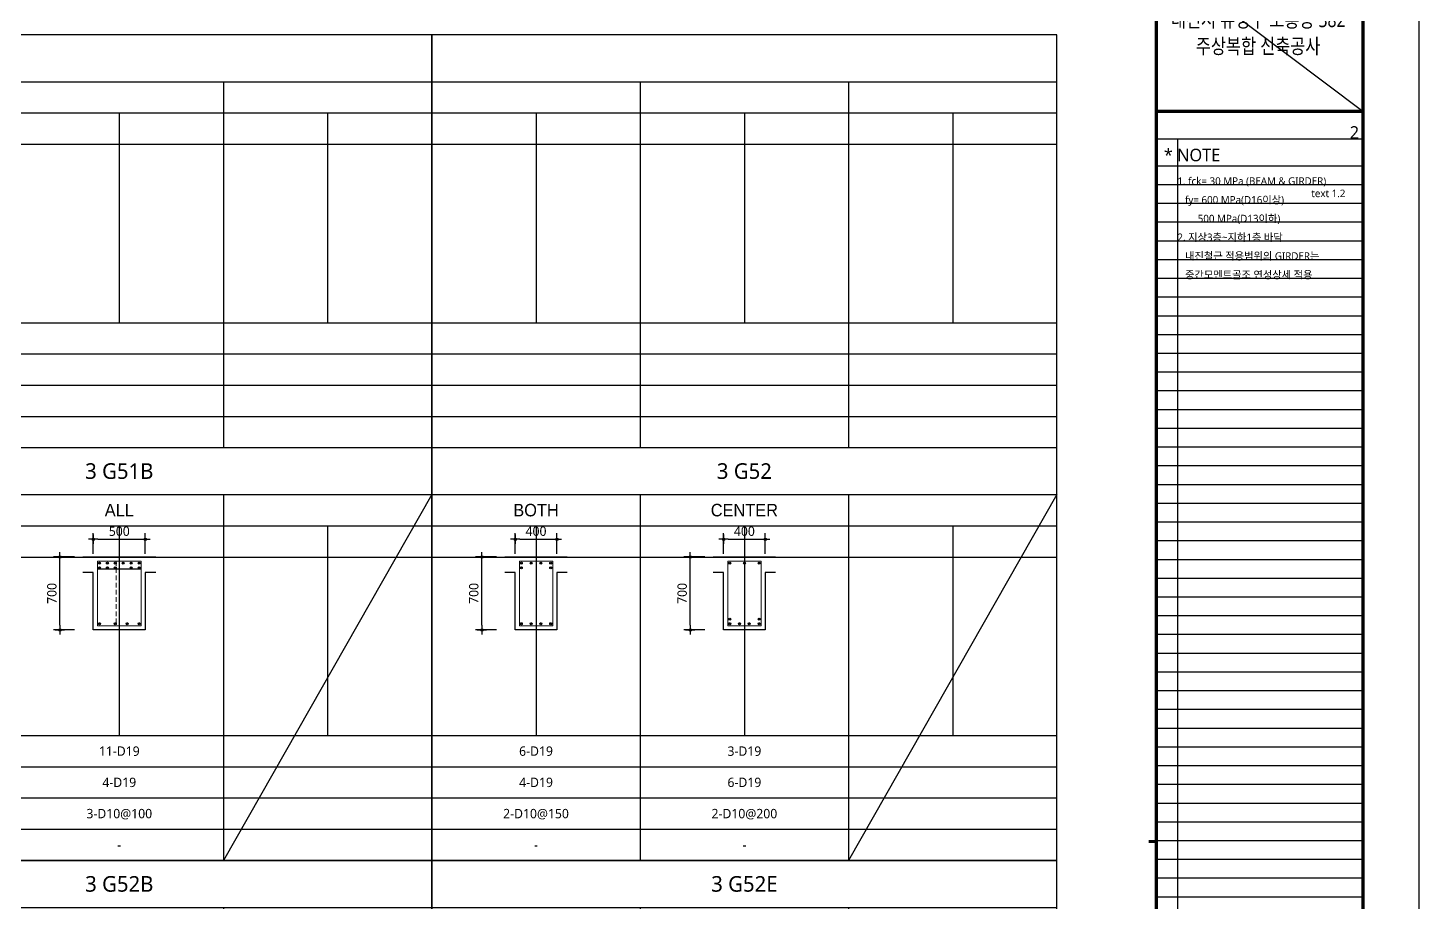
# Model space of a CAD drawing. Header units: millimetres. Extents: x 0 to 252030, y -124740 to 196020.
# Drawn here: x 87475 to 100830, y 150850 to 159247 of the extents above; entities that cross this region are included whole.
import ezdxf
from ezdxf.enums import TextEntityAlignment as Align

# ---------------------------------------------------------------- set-up
doc = ezdxf.new("R2010")
doc.units = ezdxf.units.MM
doc.header["$LTSCALE"] = 30
doc.linetypes.add('HID', pattern=[2.3, 1.5, -0.8])
doc.layers.get('DEFPOINTS').update_dxf_attribs({"color": 142})
for name, color, linetype in [('0-SEC1', 3, 'Continuous'), ('CON', 2, 'Continuous'), ('DIM', 7, 'Continuous'), ('ETC', 7, 'Continuous'), ('S-철근', 3, 'Continuous'), ('SHEET', 7, 'Continuous'), ('TEX', 3, 'Continuous'), ('TXT', 3, 'Continuous'), ('XR-FORM_(도룡동)$0$AA-SHEET', 9, 'Continuous'), ('XR-FORM_(도룡동)$0$Sheet', 7, 'Continuous'), ('XR-FORM_(도룡동)$0$Sheet-text', 3, 'Continuous')]:
    doc.layers.add(name, color=color, linetype=linetype)
doc.layers.add('Stirrup', color=1, linetype='Continuous', lineweight=0)
doc.layers.add('TieBar', color=7, linetype='HID', lineweight=0)
doc.styles.get("Standard").update_dxf_attribs({"font": 'malgun.ttf'})
doc.styles.add('XR-FORM_(도룡동)$3$맑은고딕', font='malgun.ttf')
doc.styles.add('돋움', font='Dotum.ttf')
doc.styles.add('맑은 고딕', font='malgun.ttf')
doc.dimstyles.new('30NDIM', dxfattribs={"dimscale": 50, "dimtxt": 3, "dimasz": 1.5, "dimexe": 2, "dimexo": 6, "dimgap": 1, "dimtad": 1, "dimdec": 0, "dimrnd": 0.25, "dimzin": 0, "dimdsep": 46, "dimtxsty": 'Standard', "dimblk": 'Z_DOT', "dimcen": 5, "dimclrd": 256, "dimclre": 256, "dimclrt": 3, "dimadec": 0, "dimazin": 0, "dimtm": 1e-09, "dimtfac": 1, "dimtdec": 0, "dimtix": 1, "dimtmove": 2, "dimatfit": 1, "dimldrblk": 'Z_DOT', "dimfxl": 1, "dimtolj": 1, "dimtzin": 0, "dimarcsym": 0})

# ---------------------------------------------------------------- blocks, each defined once
blk = doc.blocks.new('XR-FORM_(도룡동)$0$S')
at = {"layer": 'DEFPOINTS'}
for p, q in [((75750, 52950), (82250, 52950)), ((75640, 52073), (82226, 52073)), ((76315, 52073), (76315, 20700)), ((82250, 51196), (75640, 51196)), ((82250, 50596), (75640, 50596)), ((82250, 49996), (75640, 49996)), ((82250, 49396), (75640, 49396)), ((82250, 48796), (75640, 48796)), ((82250, 48196), (75640, 48196)), ((82250, 47596), (75640, 47596)), ((82250, 46996), (75640, 46996)), ((82250, 46396), (75640, 46396)), ((82250, 45796), (75640, 45796)), ((82250, 45196), (75640, 45196)), ((82250, 44596), (75640, 44596)), ((82250, 43996), (75640, 43996)), ((82250, 43396), (75640, 43396)), ((82250, 42796), (75640, 42796)), ((82250, 42196), (75640, 42196)), ((82250, 41596), (75640, 41596)), ((82250, 40996), (75640, 40996)), ((82250, 40396), (75640, 40396)), ((82250, 39796), (75640, 39796)), ((82250, 39196), (75640, 39196)), ((82250, 38596), (75640, 38596)), ((82250, 37996), (75640, 37996)), ((82250, 37396), (75640, 37396)), ((82250, 36796), (75640, 36796)), ((82250, 36196), (75640, 36196)), ((82250, 35596), (75640, 35596)), ((82250, 34996), (75640, 34996)), ((82250, 34396), (75640, 34396)), ((82250, 33796), (75640, 33796)), ((82250, 33196), (75640, 33196)), ((82250, 32596), (75640, 32596)), ((82250, 31996), (75640, 31996)), ((82250, 31396), (75640, 31396)), ((82250, 30796), (75640, 30796)), ((82250, 30196), (75640, 30196)), ((82250, 29596), (75640, 29596)), ((82250, 28996), (75640, 28996)), ((82250, 28396), (75640, 28396)), ((82250, 27796), (75640, 27796))]:
    blk.add_line(p, q, dxfattribs=at)
at = {"layer": 'XR-FORM_(도룡동)$0$AA-SHEET', "const_width": 99.9}
blk.add_lwpolyline([(75750, 52950), (82250, 52950)], dxfattribs=at)
at = {"layer": 'XR-FORM_(도룡동)$0$Sheet', "const_width": 100}
blk.add_lwpolyline([(1850, 57950), (82250, 57950), (82250, 1200), (1850, 1200)], close=True, dxfattribs=at)
for points in [[(75640, 57950), (75640, 1200)], [(75640, 52950), (82250, 52950)]]:
    blk.add_lwpolyline(points, dxfattribs=at)
at = {"layer": 'XR-FORM_(도룡동)$0$Sheet', "linetype": 'Continuous', "const_width": 100}
blk.add_lwpolyline([(75640, 29575), (75390, 29575)], dxfattribs=at)
at = {"layer": 'DEFPOINTS', "style": 'XR-FORM_(도룡동)$3$맑은고딕'}
blk.add_text('2', height=400, dxfattribs=at).set_placement((82126, 52273), align=Align.MIDDLE_RIGHT)
blk.add_text('text 1.2', height=240, dxfattribs=at).set_placement((80599, 50202))
at = {"layer": 'XR-FORM_(도룡동)$0$Sheet-text', "style": 'XR-FORM_(도룡동)$3$맑은고딕'}
blk.add_text('* NOTE', height=400, dxfattribs=at).set_placement((75881, 51550), align=Align.MIDDLE_LEFT)
blk = doc.blocks.new('XR-FORM_(도룡동)', base_point=(101.33, -56114.51))
at = {"layer": 'DEFPOINTS'}
blk.add_line((377.95, 289.75), (411, 264.75), dxfattribs=at)
blk.add_lwpolyline([(0, 0), (420, 0), (420, 297), (0, 297)], close=True, dxfattribs=at)
at = {"xscale": 0.005, "yscale": 0.005, "zscale": 0.005}
blk.add_blockref('XR-FORM_(도룡동)$0$S', (-0.25, 0), dxfattribs=at)
at = {"layer": 'XR-FORM_(도룡동)$0$Sheet-text', "style": 'XR-FORM_(도룡동)$3$맑은고딕', "width": 0.8}
for s, p in [('대전시 유성구 도룡동 382', (394.23, 279.42)), ('주상복합 신축공사', (394.23, 275.17))]:
    blk.add_text(s, height=2.4, dxfattribs=at).set_placement(p, align=Align.MIDDLE_CENTER)
blk = doc.blocks.new('NOTE-보일람표')
at = {"layer": 'TEX', "style": '맑은 고딕'}
for s, p in [('1. fck= 30 MPa (BEAM & GIRDER)', (0, -144)), ('   fy= 600 MPa(D16이상) ', (0, -324)), ('        500 MPa(D13이하)', (0, -504)), ('2. 지상3층~지하1층 바닥', (0, -684)), ('   내진철근 적용범위의 GIRDER는', (0, -864)), ('   중간모멘트골조 연성상세 적용', (0, -1044))]:
    blk.add_text(s, height=72, dxfattribs=at).set_placement(p, align=Align.MIDDLE_LEFT)
blk = doc.blocks.new('4등분')
at = {"layer": 'DEFPOINTS'}
for p, q in [((1000, 3214), (1000, 1200)), ((3000, 3214), (3000, 1200)), ((5000, 3214), (5000, 1200)), ((0, 2914), (6000, 2914))]:
    blk.add_line(p, q, dxfattribs=at)
at = {"layer": 'SHEET'}
blk.add_line((0, 3514), (6000, 3514), dxfattribs=at)
at = {"layer": 'SHEET', "color": 6}
for p, q in [((2000, 3514), (2000, 0)), ((4000, 3514), (4000, 0)), ((0, 3214), (6000, 3214)), ((0, 1200), (6000, 1200)), ((0, 900), (6000, 900)), ((0, 600), (6000, 600)), ((0, 300), (6000, 300))]:
    blk.add_line(p, q, dxfattribs=at)
at = {"layer": 'SHEET'}
blk.add_lwpolyline([(6000, 3964), (0, 3964), (0, 0), (6000, 0)], close=True, dxfattribs=at)
blk = doc.blocks.new('Z_DOT')
at = {"layer": 'DIM', "color": 0}
for p, q in [((-1, 0), (1, 0)), ((0, -1), (0, 1))]:
    blk.add_line(p, q, dxfattribs=at)
for radius in [0.25, 0.125]:
    blk.add_circle((0, 0), radius, dxfattribs=at)
blk = doc.blocks.new('*D217')
at = {"layer": 'DEFPOINTS', "color": 0, "transparency": 16777216}
for p in [(88603, 154335), (88103, 154015), (88603, 154015)]:
    blk.add_point(p, dxfattribs=at)
at = {"layer": 'DIM', "lineweight": -2, "transparency": 16777216}
for p, q in [((88103, 154195), (88103, 154395)), ((88603, 154195), (88603, 154395)), ((88148, 154335), (88558, 154335))]:
    blk.add_line(p, q, dxfattribs=at)
at = {"layer": 'DIM', "lineweight": -2, "transparency": 16777216, "xscale": 45, "yscale": 45, "zscale": 45, "rotation": 180}
blk.add_blockref('Z_DOT', (88103, 154335), dxfattribs=at)
at = {"layer": 'DIM', "lineweight": -2, "transparency": 16777216, "xscale": 45, "yscale": 45, "zscale": 45}
blk.add_blockref('Z_DOT', (88603, 154335), dxfattribs=at)
at = {"layer": 'DIM', "color": 3, "transparency": 16777216, "insert": (88353, 154412), "char_height": 90, "attachment_point": 5}
blk.add_mtext('\\A1;500', dxfattribs=at)
blk = doc.blocks.new('*D218')
at = {"layer": 'DEFPOINTS', "color": 0, "transparency": 16777216}
for p in [(87783, 154165), (88103, 154165), (88103, 153465)]:
    blk.add_point(p, dxfattribs=at)
at = {"layer": 'DIM', "lineweight": -2, "transparency": 16777216}
for p, q in [((87923, 154165), (87723, 154165)), ((87783, 153510), (87783, 154120)), ((87923, 153465), (87723, 153465))]:
    blk.add_line(p, q, dxfattribs=at)
at = {"layer": 'DIM', "lineweight": -2, "transparency": 16777216, "xscale": 45, "yscale": 45, "zscale": 45}
for p, rotation in [((87783, 154165), 90), ((87783, 153465), 270)]:
    blk.add_blockref('Z_DOT', p, dxfattribs=dict(at, rotation=rotation))
at = {"layer": 'DIM', "color": 3, "transparency": 16777216, "insert": (87706, 153815), "char_height": 90, "attachment_point": 5, "rotation": 90}
blk.add_mtext('\\A1;700', dxfattribs=at)
blk = doc.blocks.new('*D219')
at = {"layer": 'DEFPOINTS', "color": 0, "transparency": 16777216}
for p in [(92553, 154335), (92153, 154015), (92553, 154015)]:
    blk.add_point(p, dxfattribs=at)
at = {"layer": 'DIM', "lineweight": -2, "transparency": 16777216}
for p, q in [((92153, 154195), (92153, 154395)), ((92553, 154195), (92553, 154395)), ((92198, 154335), (92508, 154335))]:
    blk.add_line(p, q, dxfattribs=at)
at = {"layer": 'DIM', "lineweight": -2, "transparency": 16777216, "xscale": 45, "yscale": 45, "zscale": 45, "rotation": 180}
blk.add_blockref('Z_DOT', (92153, 154335), dxfattribs=at)
at = {"layer": 'DIM', "lineweight": -2, "transparency": 16777216, "xscale": 45, "yscale": 45, "zscale": 45}
blk.add_blockref('Z_DOT', (92553, 154335), dxfattribs=at)
at = {"layer": 'DIM', "color": 3, "transparency": 16777216, "insert": (92353, 154412), "char_height": 90, "attachment_point": 5}
blk.add_mtext('\\A1;400', dxfattribs=at)
blk = doc.blocks.new('*D220')
at = {"layer": 'DEFPOINTS', "color": 0, "transparency": 16777216}
for p in [(91833, 154165), (92153, 154165), (92153, 153465)]:
    blk.add_point(p, dxfattribs=at)
at = {"layer": 'DIM', "lineweight": -2, "transparency": 16777216}
for p, q in [((91973, 154165), (91773, 154165)), ((91833, 153510), (91833, 154120)), ((91973, 153465), (91773, 153465))]:
    blk.add_line(p, q, dxfattribs=at)
at = {"layer": 'DIM', "lineweight": -2, "transparency": 16777216, "xscale": 45, "yscale": 45, "zscale": 45}
for p, rotation in [((91833, 154165), 90), ((91833, 153465), 270)]:
    blk.add_blockref('Z_DOT', p, dxfattribs=dict(at, rotation=rotation))
at = {"layer": 'DIM', "color": 3, "transparency": 16777216, "insert": (91756, 153815), "char_height": 90, "attachment_point": 5, "rotation": 90}
blk.add_mtext('\\A1;700', dxfattribs=at)
blk = doc.blocks.new('*D221')
at = {"layer": 'DEFPOINTS', "color": 0, "transparency": 16777216}
for p in [(94553, 154335), (94153, 154015), (94553, 154015)]:
    blk.add_point(p, dxfattribs=at)
at = {"layer": 'DIM', "lineweight": -2, "transparency": 16777216}
for p, q in [((94153, 154195), (94153, 154395)), ((94553, 154195), (94553, 154395)), ((94198, 154335), (94508, 154335))]:
    blk.add_line(p, q, dxfattribs=at)
at = {"layer": 'DIM', "lineweight": -2, "transparency": 16777216, "xscale": 45, "yscale": 45, "zscale": 45, "rotation": 180}
blk.add_blockref('Z_DOT', (94153, 154335), dxfattribs=at)
at = {"layer": 'DIM', "lineweight": -2, "transparency": 16777216, "xscale": 45, "yscale": 45, "zscale": 45}
blk.add_blockref('Z_DOT', (94553, 154335), dxfattribs=at)
at = {"layer": 'DIM', "color": 3, "transparency": 16777216, "insert": (94353, 154412), "char_height": 90, "attachment_point": 5}
blk.add_mtext('\\A1;400', dxfattribs=at)
blk = doc.blocks.new('*D222')
at = {"layer": 'DEFPOINTS', "color": 0, "transparency": 16777216}
for p in [(93833, 154165), (94153, 154165), (94153, 153465)]:
    blk.add_point(p, dxfattribs=at)
at = {"layer": 'DIM', "lineweight": -2, "transparency": 16777216}
for p, q in [((93973, 154165), (93773, 154165)), ((93833, 153510), (93833, 154120)), ((93973, 153465), (93773, 153465))]:
    blk.add_line(p, q, dxfattribs=at)
at = {"layer": 'DIM', "lineweight": -2, "transparency": 16777216, "xscale": 45, "yscale": 45, "zscale": 45}
for p, rotation in [((93833, 154165), 90), ((93833, 153465), 270)]:
    blk.add_blockref('Z_DOT', p, dxfattribs=dict(at, rotation=rotation))
at = {"layer": 'DIM', "color": 3, "transparency": 16777216, "insert": (93756, 153815), "char_height": 90, "attachment_point": 5, "rotation": 90}
blk.add_mtext('\\A1;700', dxfattribs=at)

msp = doc.modelspace()

# ---------------------------------------------------------------- hatches: boundary and pattern name
at = {"layer": 'S-철근'}
h = msp.add_hatch(color=256, dxfattribs=at)
edge = h.paths.add_edge_path()
edge.add_arc((88162.08013, 154105.91992), 9.55, 0, 180)
edge.add_arc((88162.08013, 154105.91992), 9.55, 180, 360)
h = msp.add_hatch(color=256, dxfattribs=at)
edge = h.paths.add_edge_path()
edge.add_arc((88238.44813, 154105.91992), 9.55, 0, 180)
edge.add_arc((88238.44813, 154105.91992), 9.55, 180, 360)
h = msp.add_hatch(color=256, dxfattribs=at)
edge = h.paths.add_edge_path()
edge.add_arc((88314.81613, 154105.91992), 9.55, 0, 180)
edge.add_arc((88314.81613, 154105.91992), 9.55, 180, 360)
h = msp.add_hatch(color=256, dxfattribs=at)
edge = h.paths.add_edge_path()
edge.add_arc((88391.18413, 154105.91992), 9.55, 0, 180)
edge.add_arc((88391.18413, 154105.91992), 9.55, 180, 360)
h = msp.add_hatch(color=256, dxfattribs=at)
edge = h.paths.add_edge_path()
edge.add_arc((88467.55213, 154105.91992), 9.55, 0, 180)
edge.add_arc((88467.55213, 154105.91992), 9.55, 180, 360)
h = msp.add_hatch(color=256, dxfattribs=at)
edge = h.paths.add_edge_path()
edge.add_arc((88543.92013, 154105.91992), 9.55, 0, 180)
edge.add_arc((88543.92013, 154105.91992), 9.55, 180, 360)
h = msp.add_hatch(color=256, dxfattribs=at)
edge = h.paths.add_edge_path()
edge.add_arc((92212.08013, 154105.91992), 9.55, 0, 180)
edge.add_arc((92212.08013, 154105.91992), 9.55, 180, 360)
h = msp.add_hatch(color=256, dxfattribs=at)
edge = h.paths.add_edge_path()
edge.add_arc((92306.0268, 154105.91992), 9.55, 0, 180)
edge.add_arc((92306.0268, 154105.91992), 9.55, 180, 360)
h = msp.add_hatch(color=256, dxfattribs=at)
edge = h.paths.add_edge_path()
edge.add_arc((92399.97347, 154105.91992), 9.55, 0, 180)
edge.add_arc((92399.97347, 154105.91992), 9.55, 180, 360)
h = msp.add_hatch(color=256, dxfattribs=at)
edge = h.paths.add_edge_path()
edge.add_arc((92493.92013, 154105.91992), 9.55, 0, 180)
edge.add_arc((92493.92013, 154105.91992), 9.55, 180, 360)
h = msp.add_hatch(color=256, dxfattribs=at)
edge = h.paths.add_edge_path()
edge.add_arc((94212.08013, 154105.91992), 9.55, 0, 180)
edge.add_arc((94212.08013, 154105.91992), 9.55, 180, 360)
h = msp.add_hatch(color=256, dxfattribs=at)
edge = h.paths.add_edge_path()
edge.add_arc((94353.00013, 154105.91992), 9.55, 0, 180)
edge.add_arc((94353.00013, 154105.91992), 9.55, 180, 360)
h = msp.add_hatch(color=256, dxfattribs=at)
edge = h.paths.add_edge_path()
edge.add_arc((94493.92013, 154105.91992), 9.55, 0, 180)
edge.add_arc((94493.92013, 154105.91992), 9.55, 180, 360)
h = msp.add_hatch(color=256, dxfattribs=at)
edge = h.paths.add_edge_path()
edge.add_arc((88162.08013, 154061.81992), 9.55, 0, 180)
edge.add_arc((88162.08013, 154061.81992), 9.55, 180, 360)
h = msp.add_hatch(color=256, dxfattribs=at)
edge = h.paths.add_edge_path()
edge.add_arc((88238.44813, 154061.81992), 9.55, 0, 180)
edge.add_arc((88238.44813, 154061.81992), 9.55, 180, 360)
h = msp.add_hatch(color=256, dxfattribs=at)
edge = h.paths.add_edge_path()
edge.add_arc((88314.81613, 154061.81992), 9.55, 0, 180)
edge.add_arc((88314.81613, 154061.81992), 9.55, 180, 360)
h = msp.add_hatch(color=256, dxfattribs=at)
edge = h.paths.add_edge_path()
edge.add_arc((88467.55213, 154061.81992), 9.55, 0, 180)
edge.add_arc((88467.55213, 154061.81992), 9.55, 180, 360)
h = msp.add_hatch(color=256, dxfattribs=at)
edge = h.paths.add_edge_path()
edge.add_arc((88543.92013, 154061.81992), 9.55, 0, 180)
edge.add_arc((88543.92013, 154061.81992), 9.55, 180, 360)
h = msp.add_hatch(color=256, dxfattribs=at)
edge = h.paths.add_edge_path()
edge.add_arc((92212.08013, 154061.81992), 9.55, 0, 180)
edge.add_arc((92212.08013, 154061.81992), 9.55, 180, 360)
h = msp.add_hatch(color=256, dxfattribs=at)
edge = h.paths.add_edge_path()
edge.add_arc((92493.92013, 154061.81992), 9.55, 0, 180)
edge.add_arc((92493.92013, 154061.81992), 9.55, 180, 360)
h = msp.add_hatch(color=256, dxfattribs=at)
edge = h.paths.add_edge_path()
edge.add_arc((88162.08013, 153524.07992), 9.55, 0, 180)
edge.add_arc((88162.08013, 153524.07992), 9.55, 180, 360)
h = msp.add_hatch(color=256, dxfattribs=at)
edge = h.paths.add_edge_path()
edge.add_arc((88314.81613, 153524.07992), 9.55, 0, 180)
edge.add_arc((88314.81613, 153524.07992), 9.55, 180, 360)
h = msp.add_hatch(color=256, dxfattribs=at)
edge = h.paths.add_edge_path()
edge.add_arc((88429.36813, 153524.07992), 9.55, 0, 180)
edge.add_arc((88429.36813, 153524.07992), 9.55, 180, 360)
h = msp.add_hatch(color=256, dxfattribs=at)
edge = h.paths.add_edge_path()
edge.add_arc((88543.92013, 153524.07992), 9.55, 0, 180)
edge.add_arc((88543.92013, 153524.07992), 9.55, 180, 360)
h = msp.add_hatch(color=256, dxfattribs=at)
edge = h.paths.add_edge_path()
edge.add_arc((92212.08013, 153524.07992), 9.55, 0, 180)
edge.add_arc((92212.08013, 153524.07992), 9.55, 180, 360)
h = msp.add_hatch(color=256, dxfattribs=at)
edge = h.paths.add_edge_path()
edge.add_arc((92306.0268, 153524.07992), 9.55, 0, 180)
edge.add_arc((92306.0268, 153524.07992), 9.55, 180, 360)
h = msp.add_hatch(color=256, dxfattribs=at)
edge = h.paths.add_edge_path()
edge.add_arc((92399.97347, 153524.07992), 9.55, 0, 180)
edge.add_arc((92399.97347, 153524.07992), 9.55, 180, 360)
h = msp.add_hatch(color=256, dxfattribs=at)
edge = h.paths.add_edge_path()
edge.add_arc((92493.92013, 153524.07992), 9.55, 0, 180)
edge.add_arc((92493.92013, 153524.07992), 9.55, 180, 360)
h = msp.add_hatch(color=256, dxfattribs=at)
edge = h.paths.add_edge_path()
edge.add_arc((94212.08013, 153568.17992), 9.55, 0, 180)
edge.add_arc((94212.08013, 153568.17992), 9.55, 180, 360)
h = msp.add_hatch(color=256, dxfattribs=at)
edge = h.paths.add_edge_path()
edge.add_arc((94212.08013, 153524.07992), 9.55, 0, 180)
edge.add_arc((94212.08013, 153524.07992), 9.55, 180, 360)
h = msp.add_hatch(color=256, dxfattribs=at)
edge = h.paths.add_edge_path()
edge.add_arc((94306.0268, 153524.07992), 9.55, 0, 180)
edge.add_arc((94306.0268, 153524.07992), 9.55, 180, 360)
h = msp.add_hatch(color=256, dxfattribs=at)
edge = h.paths.add_edge_path()
edge.add_arc((94399.97347, 153524.07992), 9.55, 0, 180)
edge.add_arc((94399.97347, 153524.07992), 9.55, 180, 360)
h = msp.add_hatch(color=256, dxfattribs=at)
edge = h.paths.add_edge_path()
edge.add_arc((94493.92013, 153568.17992), 9.55, 0, 180)
edge.add_arc((94493.92013, 153568.17992), 9.55, 180, 360)
h = msp.add_hatch(color=256, dxfattribs=at)
edge = h.paths.add_edge_path()
edge.add_arc((94493.92013, 153524.07992), 9.55, 0, 180)
edge.add_arc((94493.92013, 153524.07992), 9.55, 180, 360)

# ---------------------------------------------------------------- linework, layer by layer
at = {"layer": 'CON', "color": 8}
for p, q in [((88003.00013, 154164.99992), (88703.00013, 154164.99992)), ((92053.00013, 154164.99992), (92653.00013, 154164.99992)), ((94053.00013, 154164.99992), (94653.00013, 154164.99992))]:
    msp.add_line(p, q, dxfattribs=at)
for points in [[(88703.00013, 154014.99992), (88603.00013, 154014.99992), (88603.00013, 153464.99992), (88103.00013, 153464.99992), (88103.00013, 154014.99992), (88003.00013, 154014.99992)], [(92653.00013, 154014.99992), (92553.00013, 154014.99992), (92553.00013, 153464.99992), (92153.00013, 153464.99992), (92153.00013, 154014.99992), (92053.00013, 154014.99992)], [(94653.00013, 154014.99992), (94553.00013, 154014.99992), (94553.00013, 153464.99992), (94153.00013, 153464.99992), (94153.00013, 154014.99992), (94053.00013, 154014.99992)]]:
    msp.add_lwpolyline(points, dxfattribs=at)
at = {"layer": 'ETC', "color": 8}
msp.add_line((88143.00013, 154052.26992), (88563.00013, 154052.26992), dxfattribs=at)
at = {"layer": 'S-철근'}
for centre in [(88162.08013, 154105.91992), (88238.44813, 154105.91992), (88314.81613, 154105.91992), (88391.18413, 154105.91992), (88467.55213, 154105.91992), (88543.92013, 154105.91992), (92212.08013, 154105.91992), (92306.0268, 154105.91992), (92399.97347, 154105.91992), (92493.92013, 154105.91992), (94212.08013, 154105.91992), (94353.00013, 154105.91992), (94493.92013, 154105.91992), (88162.08013, 154061.81992), (88238.44813, 154061.81992), (88314.81613, 154061.81992), (88467.55213, 154061.81992), (88543.92013, 154061.81992), (92212.08013, 154061.81992), (92493.92013, 154061.81992), (88162.08013, 153524.07992), (88314.81613, 153524.07992), (88429.36813, 153524.07992), (88543.92013, 153524.07992), (92212.08013, 153524.07992), (92306.0268, 153524.07992), (92399.97347, 153524.07992), (92493.92013, 153524.07992), (94212.08013, 153568.17992), (94212.08013, 153524.07992), (94306.0268, 153524.07992), (94399.97347, 153524.07992), (94493.92013, 153568.17992), (94493.92013, 153524.07992)]:
    msp.add_circle(centre, 9.55, dxfattribs=at)
at = {"layer": 'SHEET'}
for p, q in [((91353.00013, 154764.99992), (89353.00013, 151250.49992)), ((97353.00013, 154764.99992), (95353.00013, 151250.49992))]:
    msp.add_line(p, q, dxfattribs=at)
at = {"layer": 'Stirrup', "color": 3}
for points in [[(88143.00013, 153504.99992), (88143.00013, 154124.99992), (88563.00013, 154124.99992), (88563.00013, 153504.99992), (88143.00013, 153504.99992)], [(92193.00013, 153504.99992), (92193.00013, 154124.99992), (92513.00013, 154124.99992), (92513.00013, 153504.99992), (92193.00013, 153504.99992)], [(94193.00013, 153504.99992), (94193.00013, 154124.99992), (94513.00013, 154124.99992), (94513.00013, 153504.99992), (94193.00013, 153504.99992)]]:
    msp.add_lwpolyline(points, dxfattribs=at)
at = {"layer": 'TieBar'}
msp.add_line((88324.36613, 154124.99992), (88324.36613, 153504.99992), dxfattribs=at)

# ---------------------------------------------------------------- block references
for p in [(85353.00013, 155214.99992), (91353.00013, 155214.99992), (85353.00013, 151250.49992), (91353.00013, 151250.49992), (85353.00013, 147285.99992), (91353.00013, 147285.99992)]:
    msp.add_blockref('4등분', p)
at = {"layer": '0-SEC1', "xscale": 60, "yscale": 60, "zscale": 60}
msp.add_blockref('XR-FORM_(도룡동)', (81710.02429, -3224310.57868), dxfattribs=at)
at = {"layer": 'S-철근'}
msp.add_blockref('NOTE-보일람표', (98509.3931, 157918.91905), dxfattribs=at)

# ---------------------------------------------------------------- texts
at = {"layer": 'TXT', "color": 2, "style": '맑은 고딕'}
for s, p in [('3 G51B', (88353.00013, 154989.99992)), ('3 G52', (94353.00013, 154989.99992)), ('3 G52B', (88353.00013, 151025.49992)), ('3 G52E', (94353.00013, 151025.49992))]:
    msp.add_text(s, height=150, dxfattribs=at).set_placement(p, align=Align.MIDDLE_CENTER)
at = {"layer": 'TXT'}
for s, height, style, p in [('ALL', 120, '돋움', (88353.00013, 154614.99992)), ('BOTH', 120, '돋움', (92353.00013, 154614.99992)), ('CENTER', 120, '돋움', (94353.00013, 154614.99992)), ('11-D19', 90, '맑은 고딕', (88353.00013, 152300.49992)), ('6-D19', 90, '맑은 고딕', (92353.00013, 152300.49992)), ('3-D19', 90, '맑은 고딕', (94353.00013, 152300.49992)), ('4-D19', 90, '맑은 고딕', (88353.00013, 152000.49992)), ('4-D19', 90, '맑은 고딕', (92353.00013, 152000.49992)), ('6-D19', 90, '맑은 고딕', (94353.00013, 152000.49992)), ('3-D10@100', 90, '맑은 고딕', (88353.00013, 151700.49992)), ('2-D10@150', 90, '맑은 고딕', (92353.00013, 151700.49992)), ('2-D10@200', 90, '맑은 고딕', (94353.00013, 151700.49992)), ('-', 90, '맑은 고딕', (88353.00013, 151400.49992)), ('-', 90, '맑은 고딕', (92353.00013, 151400.49992)), ('-', 90, '맑은 고딕', (94353.00013, 151400.49992))]:
    msp.add_text(s, height=height, dxfattribs=dict(at, style=style)).set_placement(p, align=Align.MIDDLE_CENTER)

# ---------------------------------------------------------------- dimensions: what is measured, and where the dimension line sits
at = {"layer": 'DIM'}
for base, p1, p2, picture, middle in [((88603.00013, 154335.15148), (88103.00013, 154014.99992), (88603.00013, 154014.99992), '*D217', (88353.00013, 154411.64945)), ((92553.00013, 154335.15148), (92153.00013, 154014.99992), (92553.00013, 154014.99992), '*D219', (92353.00013, 154411.64945)), ((94553.00013, 154335.15148), (94153.00013, 154014.99992), (94553.00013, 154014.99992), '*D221', (94353.00013, 154411.64945))]:
    dim = msp.add_linear_dim(base=base, p1=p1, p2=p2, dimstyle='30NDIM', override={"dimscale": 30, "dimtxsty": 'Standard'}, dxfattribs=at)
    dim.commit()
    dim.dimension.update_dxf_attribs({"geometry": picture, "text_midpoint": middle})
for base, p1, p2, picture, middle in [((87782.84857, 154164.99992), (88103.00013, 153464.99992), (88103.00013, 154164.99992), '*D218', (87706.3506, 153814.99992)), ((91832.84857, 154164.99992), (92153.00013, 153464.99992), (92153.00013, 154164.99992), '*D220', (91756.3506, 153814.99992)), ((93832.84857, 154164.99992), (94153.00013, 153464.99992), (94153.00013, 154164.99992), '*D222', (93756.3506, 153814.99992))]:
    dim = msp.add_linear_dim(base=base, p1=p1, p2=p2, angle=90, dimstyle='30NDIM', override={"dimscale": 30, "dimtxsty": 'Standard'}, dxfattribs=at)
    dim.commit()
    dim.dimension.update_dxf_attribs({"geometry": picture, "text_midpoint": middle})

doc.saveas('drawing.dxf')
